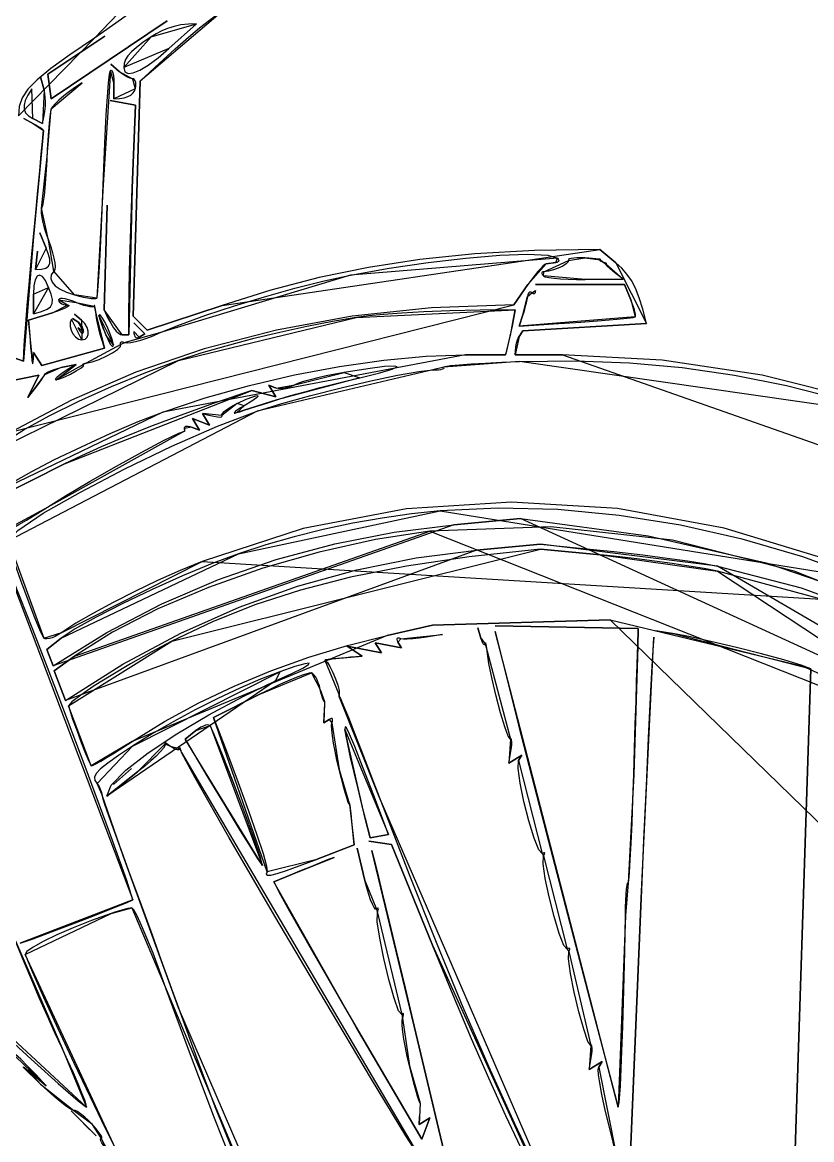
# Model space of a CAD drawing. Extents: x 0.3 to 49.4, y 16 to 54.1.
# Drawn here: x 34.86 to 41.02, y 32.21 to 40.92 of the extents above; entities that cross this region are included whole.
import ezdxf

# ---------------------------------------------------------------- set-up
doc = ezdxf.new("R2010")
doc.units = 0
doc.layers.get('0').update_dxf_attribs({"linetype": 'CONTINUOUS'})

msp = doc.modelspace()

# ---------------------------------------------------------------- linework, layer by layer
at = {"color": 178}
for points in [[(36.2853, 41.6995), (36.2302, 41.5607), (36.1594, 41.4347), (36.0685, 41.3158), (35.9536, 41.1986), (35.8104, 41.0773), (35.6347, 40.9465), (35.4225, 40.8006), (36.2853, 41.6995)], [(35.7793, 40.464), (35.9268, 40.6021), (36.0518, 40.7159), (36.1561, 40.8074), (36.2416, 40.879), (36.3101, 40.9326), (36.3635, 40.9703), (36.4036, 40.9944), (35.7793, 40.464)], [(35.0841, 40.3264), (35.99, 40.934), (35.0841, 40.3264)], [(36.2199, 40.9119), (36.1567, 40.9099), (36.098, 40.9026), (36.0437, 40.8906), (35.9936, 40.8747), (35.9475, 40.8555), (35.9052, 40.8336), (35.8667, 40.8097), (36.2199, 40.9119)], [(36.0045, 40.7186), (36.2199, 40.9119), (36.0045, 40.7186)], [(35.4225, 40.8006), (35.2304, 40.6697), (35.0838, 40.5634), (34.9768, 40.4759), (34.9037, 40.4011), (34.8586, 40.3331), (34.8358, 40.2661), (34.8295, 40.1942), (35.4225, 40.8006)], [(35.5027, 40.8147), (35.0597, 40.5185), (35.5027, 40.8147)], [(35.8667, 40.8097), (35.8016, 40.7647), (35.7504, 40.726), (35.7116, 40.6921), (35.6839, 40.6613), (35.6658, 40.632), (35.6558, 40.6027), (35.6526, 40.5717), (35.8667, 40.8097)], [(35.6526, 40.5717), (35.6607, 40.5383), (35.6853, 40.524), (35.7249, 40.5283), (35.778, 40.5504), (35.8432, 40.59), (35.9192, 40.6462), (36.0045, 40.7186), (35.6526, 40.5717)], [(35.0597, 40.5185), (35.0841, 40.3264), (35.0597, 40.5185)], [(35.4899, 39.6557), (35.4977, 39.8545), (35.5062, 40.0386), (35.5151, 40.2027), (35.524, 40.3411), (35.5325, 40.4486), (35.5404, 40.5196), (35.5473, 40.5486), (35.4899, 39.6557)], [(35.5473, 40.5486), (35.5533, 40.5513), (35.5588, 40.5475), (35.5637, 40.5377), (35.5678, 40.5226), (35.571, 40.5027), (35.5729, 40.4786), (35.5736, 40.4509), (35.5473, 40.5486)], [(35.6148, 40.5405), (35.5519, 40.5975), (35.6148, 40.5405)], [(35.7199, 40.4836), (35.7086, 40.4851), (35.695, 40.4894), (35.6797, 40.4961), (35.6634, 40.505), (35.6467, 40.5155), (35.6303, 40.5275), (35.6148, 40.5405), (35.7199, 40.4836)], [(35.0294, 40.3938), (35.0013, 40.4988), (35.0294, 40.3938)], [(35.328, 40.4524), (35.2763, 40.4177), (35.2277, 40.3827), (35.1838, 40.3487), (35.1461, 40.3169), (35.1159, 40.2887), (35.0949, 40.2652), (35.0845, 40.2477), (35.328, 40.4524)], [(35.5736, 40.4509), (35.5736, 40.3269), (35.5736, 40.4509)], [(35.7417, 40.4052), (35.7452, 40.4232), (35.7463, 40.4396), (35.7451, 40.4542), (35.7418, 40.4663), (35.7364, 40.4756), (35.729, 40.4815), (35.7199, 40.4836), (35.7417, 40.4052)], [(35.7238, 38.6325), (35.7793, 40.464), (35.7238, 38.6325)], [(34.935, 40.4042), (34.9036, 40.3553), (34.883, 40.3133), (34.8732, 40.277), (34.8742, 40.2457), (34.8861, 40.2185), (34.9089, 40.1944), (34.9427, 40.1726), (34.935, 40.4042)], [(35.0167, 40.133), (35.0281, 40.1824), (35.0357, 40.2274), (35.0398, 40.2682), (35.0408, 40.3049), (35.0391, 40.338), (35.0352, 40.3675), (35.0294, 40.3938), (35.0167, 40.133)], [(35.5736, 40.3269), (35.6184, 40.329), (35.6551, 40.3349), (35.6843, 40.3441), (35.7068, 40.3562), (35.7234, 40.3708), (35.7348, 40.3873), (35.7417, 40.4052), (35.5736, 40.3269)], [(35.7422, 40.2764), (35.5465, 40.3138), (35.7422, 40.2764)], [(35.7166, 39.6296), (35.7422, 40.2764), (35.7166, 39.6296)], [(34.948, 40.1306), (34.8706, 40.172), (34.948, 40.1306)], [(34.9427, 40.1726), (35.0167, 40.133), (34.9427, 40.1726)], [(35.0845, 40.2477), (35.0796, 40.2251), (35.0744, 40.1872), (35.0691, 40.1363), (35.0639, 40.0749), (35.0589, 40.0053), (35.0545, 39.9301), (35.0508, 39.8517), (35.0845, 40.2477)], [(34.947, 39.2499), (34.9648, 39.4381), (34.9811, 39.6116), (34.9956, 39.7654), (35.0077, 39.8942), (35.0169, 39.9931), (35.0229, 40.057), (35.025, 40.0808), (34.947, 39.2499)], [(35.025, 40.0808), (35.023, 40.0838), (35.0172, 40.0887), (35.0082, 40.0951), (34.9962, 40.1029), (34.9819, 40.1115), (34.9656, 40.1209), (34.948, 40.1306), (35.025, 40.0808)], [(35.0508, 39.8517), (35.0468, 39.7737), (35.0419, 39.6998), (35.0362, 39.6323), (35.03, 39.5736), (35.0235, 39.526), (35.017, 39.4917), (35.0106, 39.4732), (35.0508, 39.8517)], [(35.4419, 38.7722), (35.4466, 38.7991), (35.4526, 38.8681), (35.4594, 38.9738), (35.4668, 39.1109), (35.4746, 39.2738), (35.4824, 39.4572), (35.4899, 39.6557), (35.4419, 38.7722)], [(35.6911, 38.4861), (35.6918, 38.652), (35.6937, 38.8189), (35.6968, 38.9858), (35.7007, 39.1514), (35.7055, 39.3146), (35.7108, 39.4744), (35.7166, 39.6296), (35.6911, 38.4861)], [(35.0106, 39.4732), (35.0068, 39.4581), (35.0072, 39.4336), (35.0117, 39.4013), (35.0198, 39.3627), (35.0313, 39.3194), (35.0459, 39.2727), (35.0631, 39.2244), (35.0106, 39.4732)], [(35.522, 39.4973), (35.4975, 38.6808), (35.522, 39.4973)], [(34.8687, 38.2819), (34.8709, 38.3473), (34.8769, 38.444), (34.8863, 38.5678), (34.8984, 38.7145), (34.9129, 38.8799), (34.9292, 39.0597), (34.947, 39.2499), (34.8687, 38.2819)], [(35.0466, 39.1611), (34.9961, 39.2813), (35.0466, 39.1611)], [(35.0631, 39.2244), (35.0814, 39.1731), (35.0959, 39.1259), (35.1065, 39.0838), (35.113, 39.0474), (35.1151, 39.0178), (35.1129, 38.9957), (35.1061, 38.9821), (35.0631, 39.2244)], [(34.9627, 38.9953), (35.0093, 38.9981), (35.0428, 39.0069), (35.0642, 39.0222), (35.0743, 39.0447), (35.0742, 39.075), (35.0646, 39.1136), (35.0466, 39.1611), (34.9627, 38.9953)], [(34.9794, 39.1383), (34.9627, 38.9953), (34.9794, 39.1383)], [(39.3667, 39.152), (38.8559, 39.1431), (38.3909, 39.1171), (37.9623, 39.0735), (37.5603, 39.012), (37.1755, 38.9322), (36.7982, 38.8336), (36.4189, 38.7159), (39.3667, 39.152)], [(39.4905, 39.0477), (39.3667, 39.152), (39.4905, 39.0477)], [(37.4206, 38.9524), (37.7222, 39.0068), (38.0278, 39.0515), (38.3209, 39.0853), (38.5849, 39.1067), (38.8032, 39.1144), (38.9593, 39.1071), (39.0365, 39.0834), (37.4206, 38.9524)], [(38.9472, 39.0394), (38.9366, 39.0341), (38.9213, 39.0212), (38.9021, 39.0018), (38.88, 38.9767), (38.8559, 38.947), (38.8305, 38.9137), (38.8048, 38.8778), (38.9472, 39.0394)], [(39.1224, 39.0667), (39.1205, 39.0543), (39.1042, 39.0392), (39.077, 39.0229), (39.0424, 39.007), (39.0038, 38.993), (38.9648, 38.9827), (38.9288, 38.9776), (39.1224, 39.0667)], [(39.0235, 39.0491), (39.0129, 39.0479), (39.0014, 39.0465), (38.9895, 39.045), (38.9777, 39.0435), (38.9664, 39.042), (38.9561, 39.0406), (38.9472, 39.0394), (39.0235, 39.0491)], [(39.0365, 39.0834), (39.0421, 39.0766), (39.0451, 39.07), (39.0455, 39.064), (39.0435, 39.0587), (39.0391, 39.0543), (39.0324, 39.051), (39.0235, 39.0491), (39.0365, 39.0834)], [(39.2491, 39.0863), (39.2168, 39.0871), (39.188, 39.0866), (39.1633, 39.0847), (39.1437, 39.0817), (39.1298, 39.0776), (39.1224, 39.0725), (39.1224, 39.0667), (39.2491, 39.0863)], [(39.3727, 39.0705), (39.3734, 39.0727), (39.3667, 39.0751), (39.3534, 39.0775), (39.3342, 39.08), (39.3099, 39.0823), (39.2813, 39.0844), (39.2491, 39.0863), (39.3727, 39.0705)], [(39.3923, 39.0526), (39.3838, 39.0549), (39.3771, 39.0575), (39.3721, 39.0602), (39.3691, 39.063), (39.3681, 39.0657), (39.3692, 39.0682), (39.3727, 39.0705), (39.3923, 39.0526)], [(39.4142, 39.039), (39.4171, 39.0403), (39.4177, 39.0419), (39.4163, 39.0438), (39.4129, 39.0459), (39.4077, 39.0481), (39.4008, 39.0504), (39.3923, 39.0526), (39.4142, 39.039)], [(39.5489, 38.9195), (39.5039, 38.954), (39.469, 38.9817), (39.4434, 39.0031), (39.4261, 39.019), (39.4161, 39.0298), (39.4124, 39.0363), (39.4142, 39.039), (39.5489, 38.9195)], [(39.731, 38.5749), (39.7014, 38.6857), (39.6729, 38.7759), (39.6439, 38.8493), (39.6127, 38.9094), (39.5779, 38.96), (39.5377, 39.0049), (39.4905, 39.0477), (39.731, 38.5749)], [(35.0655, 38.8557), (35.041, 38.9088), (35.0172, 38.9409), (34.995, 38.9525), (34.9758, 38.9439), (34.9606, 38.9158), (34.9506, 38.8687), (34.947, 38.8031), (35.0655, 38.8557)], [(35.1061, 38.9821), (35.0864, 38.9538), (35.0823, 38.9247), (35.0928, 38.8957), (35.1174, 38.8677), (35.1554, 38.8414), (35.2059, 38.8176), (35.2683, 38.7973), (35.1061, 38.9821)], [(35.9309, 38.5008), (36.0947, 38.5675), (36.2933, 38.639), (36.5157, 38.7121), (36.7507, 38.7834), (36.9873, 38.8494), (37.2143, 38.9069), (37.4206, 38.9524), (35.9309, 38.5008)], [(38.9288, 38.9776), (38.9221, 38.9764), (38.9175, 38.9738), (38.9149, 38.97), (38.9144, 38.9651), (38.916, 38.9594), (38.9197, 38.9531), (38.9255, 38.9463), (38.9288, 38.9776)], [(38.9255, 38.9463), (38.9401, 38.9397), (38.9687, 38.9336), (39.0094, 38.9283), (39.06, 38.9239), (39.1186, 38.9207), (39.1833, 38.9187), (39.2519, 38.9182), (38.9255, 38.9463)], [(38.8048, 38.8778), (38.6962, 38.7211), (38.8048, 38.8778)], [(39.559, 38.8778), (38.8635, 38.8778), (39.559, 38.8778)], [(39.2519, 38.9182), (39.5489, 38.9195), (39.2519, 38.9182)], [(39.6082, 38.759), (39.559, 38.8778), (39.6082, 38.759)], [(34.947, 38.6501), (35.009, 38.6679), (35.053, 38.6854), (35.0807, 38.7051), (35.094, 38.7295), (35.0946, 38.7611), (35.0845, 38.8023), (35.0655, 38.8557), (34.947, 38.6501)], [(34.947, 38.8031), (34.947, 38.6501), (34.947, 38.8031)], [(35.2683, 38.7973), (35.3045, 38.7881), (35.3387, 38.7806), (35.3698, 38.7747), (35.3968, 38.7708), (35.4185, 38.769), (35.4339, 38.7694), (35.4419, 38.7722), (35.2683, 38.7973)], [(38.8016, 38.7856), (38.799, 38.7707), (38.7952, 38.7525), (38.7904, 38.7319), (38.7848, 38.7097), (38.7786, 38.6867), (38.7721, 38.664), (38.7655, 38.6423), (38.8016, 38.7856)], [(38.8366, 38.8134), (38.8302, 38.8181), (38.8239, 38.8196), (38.818, 38.8181), (38.8125, 38.8138), (38.8079, 38.8068), (38.8041, 38.7974), (38.8016, 38.7856), (38.8366, 38.8134)], [(38.8635, 38.8321), (38.8628, 38.8224), (38.8608, 38.8148), (38.8576, 38.8095), (38.8534, 38.8066), (38.8484, 38.8062), (38.8427, 38.8084), (38.8366, 38.8134), (38.8635, 38.8321)], [(38.6962, 38.7211), (38.0525, 38.6975), (37.4343, 38.6307), (36.8429, 38.5228), (36.2798, 38.3764), (35.7465, 38.1938), (35.2444, 37.9772), (34.7749, 37.7291), (38.6962, 38.7211)], [(35.2114, 38.7184), (35.2221, 38.7163), (35.2225, 38.7114), (35.2133, 38.7041), (35.1952, 38.6949), (35.1689, 38.684), (35.1352, 38.6718), (35.0946, 38.6587), (35.2114, 38.7184)], [(35.2799, 38.7382), (35.2486, 38.7503), (35.2198, 38.7595), (35.1943, 38.7658), (35.173, 38.7689), (35.1568, 38.7688), (35.1465, 38.7653), (35.1428, 38.7583), (35.2799, 38.7382)], [(35.1428, 38.7583), (35.1446, 38.7497), (35.1498, 38.7417), (35.1579, 38.7345), (35.1686, 38.7283), (35.1813, 38.7234), (35.1957, 38.72), (35.2114, 38.7184), (35.1428, 38.7583)], [(35.4202, 38.7108), (35.4158, 38.7055), (35.4048, 38.7035), (35.388, 38.7048), (35.3662, 38.709), (35.3404, 38.7161), (35.3113, 38.7259), (35.2799, 38.7382), (35.4202, 38.7108)], [(35.4357, 38.6428), (35.4328, 38.6644), (35.4299, 38.6827), (35.4273, 38.6974), (35.4249, 38.7079), (35.4228, 38.7139), (35.4212, 38.7151), (35.4202, 38.7108), (35.4357, 38.6428)], [(36.4189, 38.7159), (35.8345, 38.5218), (36.4189, 38.7159)], [(39.6423, 38.6257), (39.6445, 38.6322), (39.6439, 38.6442), (39.6409, 38.661), (39.6356, 38.6817), (39.6282, 38.7055), (39.619, 38.7315), (39.6082, 38.759), (39.6423, 38.6257)], [(35.0946, 38.6587), (34.9094, 38.6017), (35.0946, 38.6587)], [(34.9094, 38.6017), (34.9179, 38.4812), (34.925, 38.3898), (34.9307, 38.3247), (34.9353, 38.283), (34.9387, 38.262), (34.9412, 38.2589), (34.9428, 38.2707), (34.9094, 38.6017)], [(35.2441, 38.6091), (35.2343, 38.5824), (35.2337, 38.5523), (35.2411, 38.5217), (35.255, 38.4931), (35.2743, 38.4693), (35.2975, 38.453), (35.3233, 38.447), (35.2441, 38.6091)], [(35.2945, 38.5871), (35.2504, 38.6144), (35.2945, 38.5871)], [(35.3226, 38.6007), (35.2673, 38.6466), (35.3226, 38.6007)], [(35.3233, 38.447), (35.3492, 38.4524), (35.3665, 38.4672), (35.375, 38.4889), (35.3749, 38.5155), (35.3661, 38.5445), (35.3487, 38.5737), (35.3226, 38.6007), (35.3233, 38.447)], [(35.5007, 38.383), (35.4846, 38.4341), (35.4711, 38.48), (35.4601, 38.521), (35.4513, 38.5574), (35.4444, 38.5897), (35.4393, 38.618), (35.4357, 38.6428), (35.5007, 38.383)], [(35.5707, 38.4078), (35.5646, 38.441), (35.5488, 38.4869), (35.5271, 38.538), (35.5033, 38.5863), (35.4812, 38.6241), (35.4647, 38.6438), (35.4575, 38.6375), (35.5707, 38.4078)], [(35.4575, 38.6375), (35.4587, 38.6283), (35.4628, 38.6131), (35.4693, 38.5929), (35.4779, 38.5686), (35.4884, 38.5412), (35.5003, 38.5116), (35.5134, 38.4809), (35.4575, 38.6375)], [(35.4975, 38.6808), (35.5255, 38.6225), (35.5505, 38.5762), (35.5728, 38.5409), (35.5926, 38.5153), (35.6101, 38.4983), (35.6254, 38.489), (35.6387, 38.4861), (35.4975, 38.6808)], [(35.8345, 38.5218), (35.7238, 38.6325), (35.8345, 38.5218)], [(37.4654, 38.621), (37.2814, 38.5907), (37.0799, 38.5516), (36.8687, 38.5053), (36.6553, 38.4538), (36.4473, 38.3989), (36.2522, 38.3424), (36.0778, 38.2862), (37.4654, 38.621)], [(38.7049, 38.682), (38.4321, 38.6781), (38.1958, 38.6721), (37.9934, 38.6643), (37.8219, 38.6551), (37.6786, 38.6446), (37.5607, 38.6331), (37.4654, 38.621), (38.7049, 38.682)], [(38.6829, 38.5547), (38.7049, 38.682), (38.6829, 38.5547)], [(38.7655, 38.6423), (38.7374, 38.5538), (38.7655, 38.6423)], [(38.7374, 38.5538), (39.0042, 38.5714), (39.2169, 38.5861), (39.3805, 38.5982), (39.4998, 38.608), (39.5799, 38.6157), (39.6258, 38.6215), (39.6423, 38.6257), (38.7374, 38.5538)], [(35.2933, 38.5405), (35.3032, 38.5248), (35.3123, 38.5128), (35.3204, 38.5046), (35.3273, 38.5004), (35.3326, 38.5003), (35.336, 38.5045), (35.3375, 38.5132), (35.2933, 38.5405)], [(35.3375, 38.5132), (35.3366, 38.5246), (35.3335, 38.5365), (35.3285, 38.5483), (35.3218, 38.5598), (35.3138, 38.5704), (35.3046, 38.5797), (35.2945, 38.5871), (35.3375, 38.5132)], [(35.8155, 38.495), (35.7303, 38.5801), (35.8155, 38.495)], [(35.7303, 38.5113), (35.7314, 38.4956), (35.7345, 38.4828), (35.7393, 38.4731), (35.7458, 38.4666), (35.7537, 38.4636), (35.7628, 38.4642), (35.7729, 38.4687), (35.7303, 38.5113)], [(38.631, 38.3295), (38.6405, 38.3622), (38.6493, 38.3951), (38.6574, 38.4279), (38.6647, 38.4606), (38.6714, 38.4927), (38.6775, 38.5241), (38.6829, 38.5547), (38.631, 38.3295)], [(38.7368, 38.4724), (38.7656, 38.5174), (38.7368, 38.4724)], [(38.7656, 38.5174), (39.731, 38.5749), (38.7656, 38.5174)], [(35.5134, 38.4809), (35.5264, 38.4523), (35.5385, 38.429), (35.5491, 38.4115), (35.558, 38.4002), (35.5648, 38.3955), (35.5692, 38.3979), (35.5707, 38.4078), (35.5134, 38.4809)], [(35.6299, 38.4119), (35.6264, 38.4192), (35.626, 38.4248), (35.6284, 38.4288), (35.6333, 38.4309), (35.6407, 38.4312), (35.6503, 38.4295), (35.6618, 38.4257), (35.6299, 38.4119)], [(35.6387, 38.4861), (35.6911, 38.4861), (35.6387, 38.4861)], [(35.6618, 38.4257), (35.6797, 38.4236), (35.7072, 38.4265), (35.7426, 38.434), (35.7843, 38.4457), (35.8307, 38.461), (35.8801, 38.4795), (35.9309, 38.5008), (35.6618, 38.4257)], [(35.7729, 38.4687), (35.8155, 38.495), (35.7729, 38.4687)], [(38.7069, 38.3295), (38.708, 38.36), (38.7105, 38.3867), (38.7141, 38.4098), (38.7187, 38.4297), (38.7241, 38.4465), (38.7303, 38.4607), (38.7368, 38.4724), (38.7069, 38.3295)], [(34.9428, 38.2707), (34.9482, 38.3491), (34.9428, 38.2707)], [(34.9482, 38.3491), (35.0127, 38.2473), (34.9482, 38.3491)], [(35.0127, 38.2473), (35.5007, 38.383), (35.0127, 38.2473)], [(35.3582, 38.2655), (35.4059, 38.2762), (35.4594, 38.2951), (35.5133, 38.3192), (35.5625, 38.3457), (35.6018, 38.3719), (35.626, 38.3949), (35.6299, 38.4119), (35.3582, 38.2655)], [(36.0778, 38.2862), (35.8201, 38.1909), (35.5542, 38.0812), (35.2975, 37.9656), (35.0675, 37.8526), (34.8816, 37.7508), (34.7573, 37.6688), (34.712, 37.6151), (36.0778, 38.2862)], [(34.7316, 38.3297), (34.8687, 38.2819), (34.7316, 38.3297)], [(35.2799, 38.2556), (35.2223, 38.2199), (35.1787, 38.1916), (35.1477, 38.1699), (35.1281, 38.1543), (35.1183, 38.1439), (35.1172, 38.1382), (35.1232, 38.1364), (35.2799, 38.2556)], [(35.1232, 38.1364), (35.151, 38.1425), (35.1909, 38.1583), (35.2363, 38.18), (35.2804, 38.2042), (35.3167, 38.2271), (35.3383, 38.245), (35.3386, 38.2543), (35.1232, 38.1364)], [(35.1624, 38.2309), (35.2799, 38.2556), (35.1624, 38.2309)], [(35.3386, 38.2543), (35.3352, 38.2558), (35.3341, 38.2574), (35.3351, 38.2591), (35.3381, 38.2609), (35.343, 38.2625), (35.3498, 38.2641), (35.3582, 38.2655), (35.3386, 38.2543)], [(35.9572, 37.8842), (36.2873, 37.9941), (36.6319, 38.0909), (36.9839, 38.1731), (37.3358, 38.2395), (37.6804, 38.2886), (38.0104, 38.319), (38.3185, 38.3295), (35.9572, 37.8842)], [(38.1494, 38.2342), (38.1606, 38.2398), (38.2022, 38.2461), (38.2706, 38.2527), (38.3622, 38.2593), (38.4735, 38.2658), (38.6006, 38.2719), (38.7401, 38.2772), (38.1494, 38.2342)], [(38.3185, 38.3295), (38.631, 38.3295), (38.3185, 38.3295)], [(39.0748, 38.3295), (38.7069, 38.3295), (39.0748, 38.3295)], [(38.7401, 38.2772), (39.1765, 38.2823), (39.5982, 38.2669), (40.01, 38.2304), (40.4165, 38.1721), (40.8224, 38.0913), (41.2323, 37.9874), (41.6509, 37.8597), (38.7401, 38.2772)], [(44.363, 36.4731), (43.6577, 36.9545), (42.9268, 37.3669), (42.1757, 37.7085), (41.4097, 37.9774), (40.634, 38.1718), (39.8539, 38.2897), (39.0748, 38.3295), (44.363, 36.4731)], [(34.7607, 38.1258), (34.9881, 38.1712), (34.7607, 38.1258)], [(34.9035, 37.9966), (34.9394, 38.0418), (34.9686, 38.0793), (34.9915, 38.1099), (35.0089, 38.1341), (35.0213, 38.1527), (35.0294, 38.1663), (35.0337, 38.1755), (34.9035, 37.9966)], [(34.9881, 38.1712), (34.9035, 37.9966), (34.9881, 38.1712)], [(35.0337, 38.1755), (35.0394, 38.1832), (35.0506, 38.1915), (35.0666, 38.2001), (35.0866, 38.2087), (35.1097, 38.2169), (35.1353, 38.2244), (35.1624, 38.2309), (35.0337, 38.1755)], [(36.6937, 37.8908), (36.8863, 37.9504), (37.1101, 38.0126), (37.347, 38.073), (37.5787, 38.1274), (37.7873, 38.1716), (37.9544, 38.2012), (38.0621, 38.212), (36.6937, 37.8908)], [(37.3715, 38.193), (37.3012, 38.1803), (37.2321, 38.1663), (37.1665, 38.1514), (37.1068, 38.1364), (37.0553, 38.1218), (37.0145, 38.1081), (36.9866, 38.0961), (37.3715, 38.193)], [(37.4927, 38.1507), (37.65, 38.1893), (37.7466, 38.2179), (37.7841, 38.236), (37.7639, 38.243), (37.6874, 38.2386), (37.5561, 38.2221), (37.3715, 38.193), (37.4927, 38.1507)], [(38.0621, 38.212), (38.0865, 38.2126), (38.1079, 38.2143), (38.1256, 38.2169), (38.1391, 38.2203), (38.148, 38.2245), (38.1516, 38.2291), (38.1494, 38.2342), (38.0621, 38.212)], [(36.8414, 38.0714), (36.7837, 38.0936), (36.8414, 38.0714)], [(36.7837, 38.0936), (36.8392, 38.0038), (36.7837, 38.0936)], [(36.9866, 38.0961), (36.9651, 38.086), (36.9423, 38.0778), (36.9193, 38.0718), (36.8967, 38.0679), (36.8757, 38.0665), (36.8569, 38.0676), (36.8414, 38.0714), (36.9866, 38.0961)], [(36.8465, 37.9797), (36.9111, 37.9996), (36.9916, 38.0227), (37.0839, 38.0481), (37.1841, 38.0746), (37.2883, 38.1012), (37.3925, 38.1269), (37.4927, 38.1507), (36.8465, 37.9797)], [(36.6519, 38.0528), (36.3562, 37.9522), (36.093, 37.8582), (35.8601, 37.7704), (35.6553, 37.6888), (35.4766, 37.6132), (35.3216, 37.5433), (35.1884, 37.479), (36.6519, 38.0528)], [(36.5362, 37.951), (36.6073, 37.9833), (36.6587, 38.0036), (36.6896, 38.0122), (36.6992, 38.0092), (36.6867, 37.995), (36.6512, 37.9697), (36.5919, 37.9338), (36.5362, 37.951)], [(36.8392, 38.0038), (36.6519, 38.0528), (36.8392, 38.0038)], [(36.4174, 37.8567), (36.417, 37.8651), (36.4235, 37.8761), (36.4363, 37.8892), (36.4548, 37.9038), (36.478, 37.9194), (36.5054, 37.9353), (36.5362, 37.951), (36.4174, 37.8567)], [(36.5919, 37.9338), (36.5627, 37.9164), (36.5398, 37.9016), (36.5236, 37.8898), (36.5145, 37.8814), (36.5128, 37.8766), (36.5189, 37.8757), (36.5332, 37.8793), (36.5919, 37.9338)], [(36.5332, 37.8793), (36.5573, 37.8869), (36.5915, 37.8978), (36.6339, 37.9113), (36.6825, 37.9269), (36.7354, 37.9439), (36.7907, 37.9617), (36.8465, 37.9797), (36.5332, 37.8793)], [(34.7512, 36.8786), (34.825, 36.9615), (35.0237, 37.0946), (35.313, 37.2601), (35.6589, 37.4404), (36.0271, 37.6174), (36.3834, 37.7735), (36.6937, 37.8908), (34.7512, 36.8786)], [(34.7577, 37.3072), (34.8097, 37.35), (34.9342, 37.4216), (35.1115, 37.5128), (35.322, 37.6141), (35.5461, 37.716), (35.7644, 37.8092), (35.9572, 37.8842), (34.7577, 37.3072)], [(36.2435, 37.7429), (36.1874, 37.8336), (36.2435, 37.7429)], [(36.1874, 37.8336), (36.3219, 37.7821), (36.1874, 37.8336)], [(36.3219, 37.7821), (36.2664, 37.8718), (36.3219, 37.7821)], [(36.2664, 37.8718), (36.3165, 37.8594), (36.3553, 37.8511), (36.3839, 37.8465), (36.4034, 37.8452), (36.4147, 37.8467), (36.419, 37.8507), (36.4174, 37.8567), (36.2664, 37.8718)], [(35.0351, 37.1298), (35.1958, 37.2295), (35.3897, 37.3441), (35.5961, 37.4621), (35.7939, 37.5718), (35.9622, 37.6615), (36.0801, 37.7198), (36.1266, 37.7349), (35.0351, 37.1298)], [(36.125, 37.7566), (36.1252, 37.7638), (36.1286, 37.7692), (36.1348, 37.7727), (36.1436, 37.7743), (36.1544, 37.7739), (36.167, 37.7714), (36.1811, 37.7668), (36.125, 37.7566)], [(36.1266, 37.7349), (36.1275, 37.7329), (36.128, 37.7329), (36.1281, 37.7346), (36.1279, 37.738), (36.1273, 37.7429), (36.1263, 37.7491), (36.125, 37.7566), (36.1266, 37.7349)], [(36.1811, 37.7668), (36.2435, 37.7429), (36.1811, 37.7668)], [(35.1884, 37.479), (34.666, 37.218), (35.1884, 37.479)], [(34.712, 36.9547), (34.7206, 36.9526), (34.745, 36.9613), (34.7832, 36.9798), (34.8333, 37.0069), (34.8933, 37.0417), (34.9613, 37.083), (35.0351, 37.1298), (34.712, 36.9547)], [(41.9892, 36.3709), (41.1657, 36.7254), (40.3359, 36.9789), (39.5045, 37.1309), (38.6766, 37.1813), (37.857, 37.1297), (37.0506, 36.9758), (36.2624, 36.7193), (41.9892, 36.3709)], [(41.4115, 36.5858), (40.9493, 36.754), (40.476, 36.8927), (39.9965, 37.0009), (39.516, 37.078), (39.0396, 37.1231), (38.5724, 37.1354), (38.1194, 37.114), (41.4115, 36.5858)], [(38.1194, 37.114), (37.8968, 37.0903), (37.6688, 37.0575), (37.4381, 37.0163), (37.2077, 36.9673), (36.9805, 36.911), (36.7593, 36.8481), (36.547, 36.7792), (38.1194, 37.114)], [(38.2274, 37.0055), (38.7466, 37.0528), (38.2274, 37.0055)], [(38.7466, 37.0528), (39.7441, 36.9197), (40.6651, 36.7083), (41.5184, 36.4179), (42.3125, 36.0478), (43.056, 35.5973), (43.7574, 35.0658), (44.4253, 34.4526), (38.7466, 37.0528)], [(35.1001, 35.9041), (35.5183, 36.1637), (35.949, 36.3882), (36.3905, 36.5781), (36.8409, 36.7341), (37.2983, 36.8569), (37.7611, 36.9471), (38.2274, 37.0055), (35.1001, 35.9041)], [(38.0411, 36.9545), (37.6157, 36.8895), (37.1766, 36.7915), (36.7377, 36.6654), (36.3132, 36.5162), (35.917, 36.3488), (35.5633, 36.1682), (35.266, 35.9792), (38.0411, 36.9545)], [(44.4056, 34.4329), (43.5888, 35.1644), (42.7215, 35.7799), (41.8154, 36.2748), (40.8825, 36.6444), (39.9346, 36.884), (38.9835, 36.9889), (38.0411, 36.9545), (44.4056, 34.4329)], [(35.0276, 36.1216), (35.0018, 36.1724), (34.9582, 36.2784), (34.9048, 36.418), (34.8494, 36.5695), (34.8001, 36.7112), (34.7647, 36.8215), (34.7512, 36.8786), (35.0276, 36.1216)], [(36.547, 36.7792), (36.3411, 36.7021), (36.1111, 36.6066), (35.8732, 36.5002), (35.6433, 36.3907), (35.4375, 36.2857), (35.2717, 36.1928), (35.1621, 36.1196), (36.547, 36.7792)], [(35.1965, 35.634), (35.6456, 35.9173), (36.0969, 36.1595), (36.5509, 36.3622), (37.0082, 36.5268), (37.4691, 36.6548), (37.9342, 36.7478), (38.4039, 36.8073), (35.1965, 35.634)], [(38.9039, 36.8139), (38.3478, 36.754), (37.8569, 36.6819), (37.4211, 36.5964), (37.0303, 36.4963), (36.6745, 36.3805), (36.3437, 36.2478), (36.0278, 36.097), (38.9039, 36.8139)], [(38.4039, 36.8073), (38.9039, 36.8531), (38.4039, 36.8073)], [(38.9039, 36.8531), (39.2104, 36.8237), (39.475, 36.7961), (39.701, 36.7701), (39.8916, 36.7458), (40.05, 36.7231), (40.1795, 36.7021), (40.2832, 36.6825), (38.9039, 36.8531)], [(39.3984, 36.7684), (38.9039, 36.8139), (39.3984, 36.7684)], [(40.2832, 36.6434), (40.1809, 36.6628), (40.0616, 36.6829), (39.9305, 36.7031), (39.7933, 36.7225), (39.6553, 36.7403), (39.5218, 36.7559), (39.3984, 36.7684), (40.2832, 36.6434)], [(35.7221, 34.0791), (35.6759, 34.231), (35.5407, 34.6083), (35.3507, 35.1205), (35.1402, 35.6773), (34.9433, 36.1881), (34.7942, 36.5625), (34.7272, 36.71), (35.7221, 34.0791)], [(36.2624, 36.7193), (36.0916, 36.6485), (35.915, 36.5695), (35.739, 36.4856), (35.5701, 36.3999), (35.4145, 36.3158), (35.2788, 36.2365), (35.1692, 36.1652), (36.2624, 36.7193)], [(40.2832, 36.6825), (40.9379, 36.5132), (41.5911, 36.2738), (42.2367, 35.968), (42.8685, 35.5993), (43.4803, 35.1715), (44.0659, 34.6881), (44.619, 34.1527), (40.2832, 36.6825)], [(45.2832, 33.3443), (44.6865, 34.0429), (44.0337, 34.677), (43.3348, 35.2398), (42.6002, 35.7245), (41.8399, 36.1245), (41.0642, 36.4331), (40.2832, 36.6434), (45.2832, 33.3443)], [(38.0606, 36.2215), (39.4469, 36.2633), (38.0606, 36.2215)], [(39.4469, 36.2633), (40.9503, 35.9028), (42.3443, 35.2723), (43.6088, 34.3972), (44.7238, 33.3028), (45.6691, 32.0142), (46.4246, 30.5566), (46.9702, 28.9553), (39.4469, 36.2633)], [(35.1692, 36.1652), (35.143, 36.1483), (35.1174, 36.1345), (35.0932, 36.1241), (35.0713, 36.1173), (35.0525, 36.1145), (35.0376, 36.1158), (35.0276, 36.1216), (35.1692, 36.1652)], [(37.7082, 36.1418), (38.0606, 36.2215), (37.7082, 36.1418)], [(38.4386, 36.1195), (38.4131, 36.2006), (38.4386, 36.1195)], [(39.6664, 36.195), (38.5502, 36.2167), (39.6664, 36.195)], [(38.5502, 36.1716), (38.6011, 35.9611), (38.7328, 35.4431), (38.9141, 34.7384), (39.1138, 33.9675), (39.3006, 33.2512), (39.4433, 32.7099), (39.5106, 32.4644), (38.5502, 36.1716)], [(39.662, 36.0579), (39.6664, 36.195), (39.662, 36.0579)], [(39.9499, 36.1546), (39.8025, 36.1791), (39.9499, 36.1546)], [(35.1621, 36.1196), (35.0513, 36.0313), (35.1621, 36.1196)], [(36.0278, 36.097), (35.8652, 36.0107), (35.7041, 35.9201), (35.553, 35.8307), (35.4207, 35.7479), (35.3155, 35.6769), (35.2462, 35.6232), (35.2212, 35.5922), (36.0278, 36.097)], [(35.7161, 35.315), (35.9703, 35.4713), (36.2362, 35.6155), (36.5128, 35.7472), (36.7993, 35.8661), (37.0947, 35.9718), (37.3979, 36.0638), (37.7082, 36.1418), (35.7161, 35.315)], [(37.8177, 36.0465), (37.6126, 36.0857), (37.8177, 36.0465)], [(37.6126, 36.0857), (37.6616, 36.0065), (37.6126, 36.0857)], [(37.8138, 36.1163), (37.802, 36.1199), (37.7929, 36.1209), (37.7865, 36.1195), (37.783, 36.1157), (37.7824, 36.1096), (37.7848, 36.1013), (37.7903, 36.0909), (37.8138, 36.1163)], [(37.7903, 36.0909), (37.8177, 36.0465), (37.7903, 36.0909)], [(38.139, 36.149), (38.075, 36.1377), (38.0135, 36.1283), (37.9565, 36.1209), (37.9061, 36.1159), (37.8642, 36.1133), (37.8328, 36.1134), (37.8138, 36.1163), (38.139, 36.149)], [(38.4712, 36.0775), (38.4689, 36.0707), (38.4654, 36.0686), (38.4611, 36.0709), (38.4561, 36.0774), (38.4505, 36.0878), (38.4446, 36.1019), (38.4386, 36.1195), (38.4712, 36.0775)], [(38.4873, 36.0187), (38.4851, 36.0401), (38.4826, 36.0577), (38.4801, 36.0712), (38.4776, 36.0804), (38.4752, 36.0847), (38.473, 36.0838), (38.4712, 36.0775), (38.4873, 36.0187)], [(39.7873, 36.1283), (39.7816, 36.0641), (39.772, 35.9036), (39.7593, 35.6593), (39.7439, 35.3438), (39.7266, 34.9693), (39.7078, 34.5485), (39.6883, 34.0938), (39.7873, 36.1283)], [(41.0115, 35.8808), (40.9373, 35.9108), (40.8023, 35.9518), (40.6275, 35.9992), (40.4338, 36.048), (40.2423, 36.0934), (40.074, 36.1306), (39.9499, 36.1546), (41.0115, 35.8808)], [(35.0513, 36.0313), (35.1001, 35.9041), (35.0513, 36.0313)], [(37.6616, 36.0065), (37.3948, 36.0578), (37.6616, 36.0065)], [(37.3948, 36.0578), (37.5123, 35.9808), (37.3948, 36.0578)], [(38.6688, 35.334), (38.6511, 35.3571), (38.624, 35.4306), (38.5913, 35.5392), (38.5573, 35.6675), (38.5259, 35.8004), (38.5013, 35.9226), (38.4873, 36.0187), (38.6688, 35.334)], [(39.6312, 35.0574), (39.6373, 35.2584), (39.6432, 35.4502), (39.6486, 35.6268), (39.6534, 35.782), (39.6574, 35.9096), (39.6603, 36.0037), (39.662, 36.0579), (39.6312, 35.0574)], [(35.266, 35.9792), (35.1091, 35.8656), (35.266, 35.9792)], [(36.8365, 35.7868), (36.9622, 35.844), (37.048, 35.8867), (37.0936, 35.9143), (37.0989, 35.926), (37.0635, 35.9211), (36.987, 35.8991), (36.8692, 35.8591), (36.8365, 35.7868)], [(37.2773, 35.9588), (37.2601, 35.957), (37.2455, 35.955), (37.2338, 35.953), (37.2255, 35.951), (37.2208, 35.9491), (37.2201, 35.9474), (37.2236, 35.9459), (37.2773, 35.9588)], [(37.2236, 35.9459), (37.2401, 35.9316), (37.2608, 35.8988), (37.2829, 35.8541), (37.304, 35.8037), (37.3212, 35.754), (37.3319, 35.7115), (37.3336, 35.6824), (37.2236, 35.9459)], [(37.5123, 35.9808), (37.4633, 35.9762), (37.4202, 35.9722), (37.3824, 35.9686), (37.3497, 35.9656), (37.3215, 35.963), (37.2975, 35.9607), (37.2773, 35.9588), (37.5123, 35.9808)], [(35.1091, 35.8656), (35.1965, 35.634), (35.1091, 35.8656)], [(36.8692, 35.8591), (36.7197, 35.8018), (36.5563, 35.7314), (36.3844, 35.6507), (36.2095, 35.5623), (36.037, 35.469), (35.8722, 35.3736), (35.7205, 35.2788), (36.8692, 35.8591)], [(37.1172, 35.8502), (37.0978, 35.8486), (37.0616, 35.838), (37.0109, 35.8192), (36.9482, 35.7933), (36.8759, 35.7614), (36.7967, 35.7244), (36.7129, 35.6834), (37.1172, 35.8502)], [(37.1846, 35.7218), (37.1778, 35.7482), (37.1694, 35.7733), (37.1597, 35.7962), (37.1493, 35.8162), (37.1384, 35.8323), (37.1276, 35.8439), (37.1172, 35.8502), (37.1846, 35.7218)], [(40.8686, 31.4951), (41.0115, 35.8808), (40.8686, 31.4951)], [(35.5185, 34.8898), (35.5534, 34.9757), (35.6672, 35.0915), (35.8431, 35.2278), (36.0646, 35.3749), (36.315, 35.5235), (36.5779, 35.6639), (36.8365, 35.7868), (35.5185, 34.8898)], [(36.7129, 35.6834), (36.3513, 35.5024), (36.7129, 35.6834)], [(37.2183, 35.6271), (37.2156, 35.6256), (37.2118, 35.6301), (37.2072, 35.64), (37.202, 35.6547), (37.1963, 35.6736), (37.1905, 35.6962), (37.1846, 35.7218), (37.2183, 35.6271)], [(37.3336, 35.6824), (37.3322, 35.6747), (37.3312, 35.6687), (37.3307, 35.6644), (37.3306, 35.6619), (37.3309, 35.6613), (37.3317, 35.6627), (37.3329, 35.6662), (37.3336, 35.6824)], [(37.3329, 35.6662), (37.3424, 35.6494), (37.3668, 35.5929), (37.4041, 35.5015), (37.4525, 35.38), (37.5101, 35.2332), (37.5749, 35.0659), (37.645, 34.8829), (37.3329, 35.6662)], [(35.2212, 35.5922), (35.23, 35.5584), (35.2529, 35.4904), (35.2848, 35.4022), (35.3203, 35.3077), (35.3542, 35.2208), (35.3813, 35.1554), (35.3964, 35.1256), (35.2212, 35.5922)], [(37.2118, 35.4616), (37.2162, 35.5165), (37.2192, 35.559), (37.2209, 35.5903), (37.2216, 35.6116), (37.2213, 35.6241), (37.2201, 35.6288), (37.2183, 35.6271), (37.2118, 35.4616)], [(36.3513, 35.5024), (36.4531, 35.2405), (36.5453, 34.9956), (36.6253, 34.7754), (36.6905, 34.5879), (36.7381, 34.4408), (36.7657, 34.3419), (36.7705, 34.2992), (36.3513, 35.5024)], [(37.2539, 35.4876), (37.2118, 35.4616), (37.2539, 35.4876)], [(37.2758, 35.461), (37.2796, 35.473), (37.2809, 35.4824), (37.2799, 35.4892), (37.2766, 35.4932), (37.2711, 35.4944), (37.2635, 35.4925), (37.2539, 35.4876), (37.2758, 35.461)], [(37.3322, 35.0967), (37.3152, 35.1694), (37.3007, 35.2389), (37.2888, 35.303), (37.2801, 35.3595), (37.2748, 35.4062), (37.2733, 35.4407), (37.2758, 35.461), (37.3322, 35.0967)], [(36.2143, 35.3998), (36.1305, 35.3333), (36.2143, 35.3998)], [(36.3246, 35.4389), (36.3163, 35.4434), (36.3045, 35.4441), (36.2896, 35.4413), (36.2725, 35.4352), (36.2538, 35.4261), (36.2342, 35.4142), (36.2143, 35.3998), (36.3246, 35.4389)], [(36.7353, 34.3474), (36.7188, 34.4107), (36.6659, 34.5643), (36.5899, 34.7725), (36.5044, 34.9998), (36.4227, 35.2104), (36.3583, 35.3687), (36.3246, 35.4389), (36.7353, 34.3474)], [(37.7167, 34.5892), (37.6018, 34.894), (37.5156, 35.1194), (37.4542, 35.2756), (37.4135, 35.3725), (37.3896, 35.4203), (37.3783, 35.4289), (37.3758, 35.4084), (37.7167, 34.5892)], [(37.3758, 35.4084), (37.3816, 35.3695), (37.397, 35.2938), (37.4195, 35.1913), (37.4469, 35.072), (37.477, 34.946), (37.5073, 34.8233), (37.5356, 34.714), (37.3758, 35.4084)], [(35.3964, 35.1256), (35.4073, 35.1282), (35.433, 35.1409), (35.4716, 35.1626), (35.5212, 35.1919), (35.5798, 35.2279), (35.6454, 35.2693), (35.7161, 35.315), (35.3964, 35.1256)], [(35.9734, 35.2978), (35.9734, 35.2853), (35.961, 35.2642), (35.9375, 35.2359), (35.9044, 35.2017), (35.8629, 35.163), (35.8142, 35.121), (35.7598, 35.0773), (35.9734, 35.2978)], [(36.0143, 35.2783), (35.9993, 35.2894), (35.987, 35.2979), (35.9776, 35.3038), (35.9712, 35.3068), (35.9683, 35.3069), (35.9689, 35.3039), (35.9734, 35.2978), (36.0143, 35.2783)], [(36.1305, 35.3333), (36.3087, 35.0353), (36.4509, 34.7992), (36.5602, 34.6194), (36.6399, 34.49), (36.6935, 34.4054), (36.7242, 34.3598), (36.7353, 34.3474), (36.1305, 35.3333)], [(38.6563, 35.1454), (38.6674, 35.2064), (38.6747, 35.2539), (38.6786, 35.2893), (38.6796, 35.3137), (38.6781, 35.3284), (38.6743, 35.3348), (38.6688, 35.334), (38.6563, 35.1454)], [(35.7205, 35.2788), (35.6097, 35.2051), (35.5272, 35.1469), (35.4702, 35.1012), (35.4362, 35.0652), (35.4223, 35.0359), (35.4259, 35.0106), (35.4442, 34.9862), (35.7205, 35.2788)], [(36.0858, 35.26), (36.0833, 35.2536), (36.0775, 35.2504), (36.0688, 35.2502), (36.0577, 35.2531), (36.0446, 35.2588), (36.03, 35.2672), (36.0143, 35.2783), (36.0858, 35.26)], [(36.1013, 35.2294), (36.0984, 35.2433), (36.0955, 35.2544), (36.0928, 35.2623), (36.0904, 35.2671), (36.0884, 35.2684), (36.0868, 35.2661), (36.0858, 35.26), (36.1013, 35.2294)], [(37.9627, 32.0709), (37.8513, 32.2412), (37.5836, 32.6829), (37.2226, 33.2892), (36.831, 33.9537), (36.4718, 34.5696), (36.2076, 35.0304), (36.1013, 35.2294), (37.9627, 32.0709)], [(38.7581, 35.2084), (38.6563, 35.1454), (38.7581, 35.2084)], [(38.7322, 35.1663), (38.7581, 35.2084), (38.7322, 35.1663)], [(38.9162, 34.4409), (38.8898, 34.4691), (38.8533, 34.5619), (38.8129, 34.6956), (38.7746, 34.8466), (38.7444, 34.9912), (38.7282, 35.1056), (38.7322, 35.1663), (38.9162, 34.4409)], [(35.7598, 35.0773), (35.5185, 34.8898), (35.7598, 35.0773)], [(35.5711, 34.9808), (35.7107, 35.1046), (35.5711, 34.9808)], [(35.6409, 35.0427), (35.5711, 34.9808), (35.6409, 35.0427)], [(37.4134, 34.8242), (37.4103, 34.8235), (37.4036, 34.8388), (37.3936, 34.8684), (37.381, 34.9107), (37.3663, 34.964), (37.3498, 35.0265), (37.3322, 35.0967), (37.4134, 34.8242)], [(39.5866, 34.2121), (39.5914, 34.2308), (39.5972, 34.2922), (39.6037, 34.3911), (39.6106, 34.5222), (39.6177, 34.6804), (39.6246, 34.8605), (39.6312, 35.0574), (39.5866, 34.2121)], [(35.4442, 34.9862), (35.4507, 34.9785), (35.457, 34.9686), (35.463, 34.9569), (35.4685, 34.944), (35.4733, 34.9304), (35.4771, 34.9166), (35.4797, 34.9031), (35.4442, 34.9862)], [(35.4797, 34.9031), (35.4857, 34.8791), (35.4994, 34.8354), (35.5197, 34.775), (35.5455, 34.7008), (35.5758, 34.6156), (35.6097, 34.5225), (35.646, 34.4244), (35.4797, 34.9031)], [(37.645, 34.8829), (37.8785, 34.2776), (38.0936, 33.737), (38.2974, 33.2444), (38.4972, 32.7831), (38.7003, 32.3363), (38.9138, 31.8874), (39.1451, 31.4197), (37.645, 34.8829)], [(37.4499, 34.508), (37.4402, 34.6133), (37.4323, 34.6949), (37.426, 34.7548), (37.4211, 34.7955), (37.4175, 34.8191), (37.415, 34.8279), (37.4134, 34.8242), (37.4499, 34.508)], [(37.5356, 34.714), (37.5754, 34.5647), (37.5356, 34.714)], [(37.1482, 34.3928), (37.4499, 34.508), (37.1482, 34.3928)], [(37.7409, 34.5109), (37.5638, 34.5368), (37.7409, 34.5109)], [(37.5754, 34.5647), (37.7167, 34.5892), (37.5754, 34.5647)], [(38.0607, 33.7276), (37.7409, 34.5109), (38.0607, 33.7276)], [(35.646, 34.4244), (35.6895, 34.3076), (35.7434, 34.161), (35.8052, 33.9921), (35.8723, 33.8081), (35.9419, 33.6162), (36.0115, 33.4238), (36.0783, 33.238), (35.646, 34.4244)], [(37.5333, 34.2309), (37.4732, 34.4834), (37.5333, 34.2309)], [(37.5862, 34.4651), (37.5996, 34.4143), (37.6276, 34.3011), (37.6684, 34.1341), (37.7198, 33.9215), (37.7798, 33.6719), (37.8465, 33.3935), (37.9177, 33.0947), (37.5862, 34.4651)], [(38.928, 34.4222), (38.9329, 34.4312), (38.9355, 34.4382), (38.9359, 34.4433), (38.9341, 34.4462), (38.9301, 34.4468), (38.9242, 34.4451), (38.9162, 34.4409), (38.928, 34.4222)], [(39.1121, 33.6968), (39.0856, 33.7249), (39.0492, 33.8177), (39.0088, 33.9515), (38.9705, 34.1025), (38.9402, 34.247), (38.924, 34.3615), (38.928, 34.4222), (39.1121, 33.6968)], [(36.7705, 34.2992), (36.7635, 34.2809), (36.7723, 34.2721), (36.7997, 34.2734), (36.8484, 34.2855), (36.9209, 34.3089), (37.0199, 34.3445), (37.1482, 34.3928), (36.7705, 34.2992)], [(37.2923, 34.4117), (37.2471, 34.3937), (37.1982, 34.3741), (37.1476, 34.3536), (37.0972, 34.3332), (37.0491, 34.3135), (37.0052, 34.2955), (36.9675, 34.2798), (37.2923, 34.4117)], [(36.9675, 34.2798), (36.8236, 34.2197), (36.9675, 34.2798)], [(36.8236, 34.2197), (36.8758, 34.1195), (36.9452, 33.9924), (37.0294, 33.8422), (37.1259, 33.6728), (37.2324, 33.4881), (37.3464, 33.2921), (37.4656, 33.0885), (36.8236, 34.2197)], [(37.6235, 34.0085), (37.6151, 34.0083), (37.6042, 34.0211), (37.5915, 34.0454), (37.5775, 34.0799), (37.5628, 34.1232), (37.5479, 34.174), (37.5333, 34.2309), (37.6235, 34.0085)], [(39.5657, 33.9593), (39.5668, 34.0207), (39.5688, 34.0763), (39.5715, 34.1245), (39.5747, 34.1637), (39.5784, 34.1924), (39.5824, 34.209), (39.5866, 34.2121), (39.5657, 33.9593)], [(34.8441, 33.7418), (34.9439, 33.7767), (35.088, 33.8301), (35.2549, 33.8934), (35.4233, 33.9584), (35.5715, 34.0167), (35.6783, 34.0597), (35.7221, 34.0791), (34.8441, 33.7418)], [(39.6883, 34.0938), (39.6045, 32.11), (39.6883, 34.0938)], [(35.7141, 34.0182), (35.7013, 34.0164), (35.6835, 34.0127), (35.6616, 34.0073), (35.6368, 34.0004), (35.61, 33.9925), (35.582, 33.9837), (35.5541, 33.9743), (35.7141, 34.0182)], [(35.9837, 33.3849), (35.9307, 33.5302), (35.8798, 33.6638), (35.8326, 33.7816), (35.7907, 33.8799), (35.756, 33.9546), (35.7299, 34.002), (35.7141, 34.0182), (35.9837, 33.3849)], [(37.6308, 33.9791), (37.6352, 33.9919), (37.6377, 34.0021), (37.6384, 34.0096), (37.6373, 34.0141), (37.6344, 34.0156), (37.6298, 34.0138), (37.6235, 34.0085), (37.6308, 33.9791)], [(35.5541, 33.9743), (35.4002, 33.9183), (35.2572, 33.8617), (35.13, 33.8069), (35.0238, 33.7562), (34.9436, 33.7121), (34.8944, 33.677), (34.8813, 33.6533), (35.5541, 33.9743)], [(37.8203, 33.187), (37.7962, 33.2147), (37.7608, 33.3138), (37.7203, 33.4585), (37.6809, 33.6231), (37.6488, 33.7819), (37.63, 33.9092), (37.6308, 33.9791), (37.8203, 33.187)], [(39.5106, 32.4644), (39.518, 32.4998), (39.527, 32.6305), (39.5366, 32.8349), (39.546, 33.0916), (39.5546, 33.3789), (39.5614, 33.6753), (39.5657, 33.9593), (39.5106, 32.4644)], [(35.1678, 32.9282), (35.1148, 33.0428), (35.0564, 33.1722), (34.9953, 33.3108), (34.9337, 33.4531), (34.8741, 33.5932), (34.819, 33.7258), (34.7707, 33.845), (35.1678, 32.9282)], [(39.1086, 31.4247), (38.9292, 31.7819), (38.7733, 32.0996), (38.6328, 32.396), (38.4996, 32.6889), (38.3652, 32.9964), (38.2217, 33.3367), (38.0607, 33.7276), (39.1086, 31.4247)], [(34.8813, 33.6533), (34.9368, 33.5204), (35.0257, 33.3207), (35.1376, 33.0766), (35.262, 32.8104), (35.3885, 32.5444), (35.5067, 32.3009), (35.6061, 32.1022), (34.8813, 33.6533)], [(39.1238, 33.678), (39.1287, 33.687), (39.1314, 33.6941), (39.1317, 33.6991), (39.1299, 33.702), (39.126, 33.7027), (39.12, 33.701), (39.1121, 33.6968), (39.1238, 33.678)], [(39.2962, 32.9454), (39.2732, 32.976), (39.2402, 33.0717), (39.2028, 33.2082), (39.1668, 33.3613), (39.1378, 33.5067), (39.1216, 33.6204), (39.1238, 33.678), (39.2962, 32.9454)], [(34.2812, 33.4612), (34.3401, 33.394), (34.4921, 33.2451), (34.7005, 33.0484), (34.9285, 32.838), (35.1391, 32.6477), (35.2956, 32.5118), (35.3611, 32.4641), (34.2812, 33.4612)], [(36.9872, 30.9882), (36.9355, 31.0465), (36.8374, 31.2373), (36.7023, 31.5381), (36.5399, 31.926), (36.3596, 32.3782), (36.1711, 32.8721), (35.9837, 33.3849), (36.9872, 30.9882)], [(36.0783, 33.238), (36.2325, 32.8142), (36.3684, 32.455), (36.4916, 32.1475), (36.6075, 31.8788), (36.7217, 31.6362), (36.8398, 31.4066), (36.9673, 31.1773), (36.0783, 33.238)], [(37.8267, 33.1568), (37.8311, 33.1696), (37.8337, 33.1798), (37.8344, 33.1874), (37.8335, 33.1921), (37.8308, 33.1937), (37.8264, 33.192), (37.8203, 33.187), (37.8267, 33.1568)], [(37.8805, 32.786), (37.8636, 32.8588), (37.8492, 32.9288), (37.8377, 32.9937), (37.8294, 33.0512), (37.8245, 33.0991), (37.8235, 33.1351), (37.8267, 33.1568), (37.8805, 32.786)], [(37.4656, 33.0885), (37.9787, 32.2145), (37.4656, 33.0885)], [(37.9177, 33.0947), (38.2268, 31.7961), (37.9177, 33.0947)], [(39.283, 32.7564), (39.294, 32.8173), (39.3014, 32.8649), (39.3054, 32.9003), (39.3066, 32.9247), (39.3051, 32.9396), (39.3016, 32.946), (39.2962, 32.9454), (39.283, 32.7564)], [(35.0449, 32.6309), (34.9645, 32.7175), (34.8991, 32.7858), (34.8474, 32.8376), (34.8081, 32.8745), (34.7798, 32.8982), (34.7611, 32.9105), (34.7509, 32.9129), (35.0449, 32.6309)], [(35.3611, 32.4641), (35.3595, 32.4799), (35.3472, 32.5172), (35.3255, 32.5733), (35.2955, 32.6453), (35.2584, 32.7303), (35.2155, 32.8256), (35.1678, 32.9282), (35.3611, 32.4641)], [(35.002, 32.6437), (34.9518, 32.6913), (34.9127, 32.7292), (34.8853, 32.7566), (34.8703, 32.7728), (34.8683, 32.7773), (34.8798, 32.7694), (34.9054, 32.7484), (35.002, 32.6437)], [(37.9642, 32.4938), (37.9606, 32.4976), (37.9533, 32.5171), (37.9429, 32.5503), (37.9299, 32.5956), (37.9148, 32.6512), (37.8982, 32.7152), (37.8805, 32.786), (37.9642, 32.4938)], [(39.3848, 32.8193), (39.283, 32.7564), (39.3848, 32.8193)], [(39.4941, 32.0932), (39.446, 32.2857), (39.4092, 32.4409), (39.3828, 32.5622), (39.3655, 32.653), (39.3563, 32.7166), (39.3541, 32.7564), (39.3579, 32.7757), (39.4941, 32.0932)], [(39.3579, 32.7757), (39.3848, 32.8193), (39.3579, 32.7757)], [(34.9054, 32.7484), (35.0449, 32.6309), (34.9054, 32.7484)], [(35.2628, 32.4367), (35.2509, 32.4391), (35.2279, 32.4526), (35.1954, 32.4761), (35.1549, 32.5082), (35.1082, 32.5477), (35.0567, 32.5933), (35.002, 32.6437), (35.2628, 32.4367)], [(35.4366, 32.2393), (35.2407, 32.4351), (35.4366, 32.2393)], [(35.3987, 32.3358), (35.3727, 32.3619), (35.3474, 32.3852), (35.3238, 32.4049), (35.3028, 32.4206), (35.285, 32.4315), (35.2714, 32.4371), (35.2628, 32.4367), (35.3987, 32.3358)], [(37.956, 32.3284), (37.9604, 32.3833), (37.9635, 32.4258), (37.9655, 32.4571), (37.9664, 32.4784), (37.9664, 32.4908), (37.9656, 32.4956), (37.9642, 32.4938), (37.956, 32.3284)], [(35.3386, 32.3372), (35.4366, 32.2393), (35.3386, 32.3372)], [(35.4762, 32.2197), (35.481, 32.2228), (35.4797, 32.2315), (35.4728, 32.2453), (35.4608, 32.2633), (35.4441, 32.2848), (35.4233, 32.3093), (35.3987, 32.3358), (35.4762, 32.2197)], [(38.04, 32.3803), (37.956, 32.3284), (38.04, 32.3803)], [(37.9787, 32.2145), (38.04, 32.3803), (37.9787, 32.2145)], [(35.5234, 32.1316), (35.5058, 32.1517), (35.4913, 32.1702), (35.4803, 32.1866), (35.473, 32.2003), (35.4697, 32.2107), (35.4707, 32.2173), (35.4762, 32.2197), (35.5234, 32.1316)]]:
    msp.add_lwpolyline(points, dxfattribs=at)

doc.saveas('drawing.dxf')
